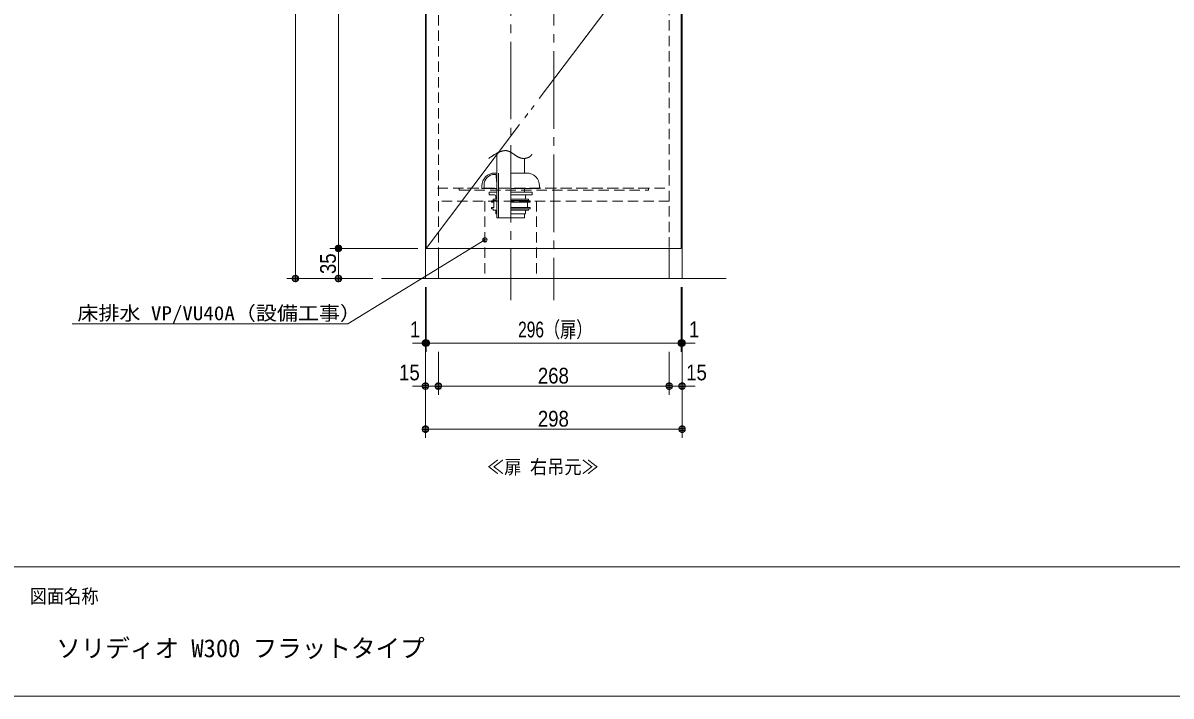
# Model space of a CAD drawing. Units: millimetres, scale not verified. Extents: x -3031 to 3031, y -1522 to 1522.
# Drawn here: x -1959 to -626, y -1385 to -603 of the extents above; entities that cross this region are included whole.
import ezdxf
from ezdxf.enums import TextEntityAlignment as Align

# ---------------------------------------------------------------- set-up
doc = ezdxf.new("R2010")
doc.units = ezdxf.units.MM
doc.header["$LTSCALE"] = 10
for name, pattern in [('CHAIN2', [12, 9, -1, 1, -1]), ('DASHED1', [1.8, 1.2, -0.6]), ('LONG_DOUBLE_CHAIN', [21.8, 18, -1, 0.6, -0.6, 0.6, -1])]:
    doc.linetypes.add(name, pattern=pattern)
for name, color, linetype, lineweight in [('0-0_1図面枠', 7, 'Continuous', 9), ('0-1_5ボウル・キャビネット', 7, 'Continuous', 9), ('0-2_2寸法-1', 7, 'Continuous', 9), ('0-3_0', 7, 'Continuous', 9), ('0-4_4給排水', 7, 'Continuous', 9), ('0-5_2寸法-2', 7, 'Continuous', 9), ('0-6_2寸法-3', 7, 'Continuous', 9)]:
    doc.layers.add(name, color=color, linetype=linetype, lineweight=lineweight)
doc.styles.add('ＭＳ ゴシック', font='')
doc.styles.add('ＭＳ Ｐゴシック', font='')
doc.styles.get('ＭＳ ゴシック').set_extended_font_data('MS Gothic')
doc.styles.get('ＭＳ Ｐゴシック').set_extended_font_data('MS PGothic')

# ---------------------------------------------------------------- blocks, each defined once
blk = doc.blocks.new('グループ-2')
at = {"layer": '0-0_1図面枠'}
blk.add_line((-20000, -12350), (20000, -12350), dxfattribs=at)
blk.add_lwpolyline([(-20000, 13850), (20000, 13850), (20000, -13850), (-20000, -13850)], close=True, dxfattribs=at)
blk = doc.blocks.new('図面枠')
at = {"layer": '0-0_1図面枠'}
blk.add_blockref('グループ-2', (0, 0), dxfattribs=at)
at = {"layer": '0-0_1図面枠', "style": 'ＭＳ ゴシック', "width": 0.9}
blk.add_text('図面名称', height=162.8, dxfattribs=at).set_placement((-10575, -12821), align=Align.BOTTOM_LEFT)
blk = doc.blocks.new('_Dot')
at = {"layer": '0-3_0'}
for p, q in [((-5, 0), (-10, 0)), ((4.89, 1), (-4.89, 1)), ((3.99, 3), (-3.99, 3)), ((4.58, -1.99), (-4.58, -1.99)), ((3, -3.99), (-3, -3.99))]:
    blk.add_line(p, q, dxfattribs=at)
for points in [[(5, 0), (4.96, 0.63), (4.84, 1.24), (4.65, 1.84), (4.38, 2.41), (4.05, 2.94), (3.64, 3.42), (3.19, 3.85), (2.68, 4.22), (2.13, 4.52), (1.55, 4.76), (0.94, 4.91), (0.31, 4.99), (-0.31, 4.99), (-0.94, 4.91), (-1.55, 4.76), (-2.13, 4.52), (-2.68, 4.22), (-3.19, 3.85), (-3.64, 3.42), (-4.05, 2.94), (-4.38, 2.41), (-4.65, 1.84), (-4.84, 1.24), (-4.96, 0.63), (-5, 0), (0, 0)], [(-5, 0), (-4.96, -0.63), (-4.84, -1.24), (-4.65, -1.84), (-4.38, -2.41), (-4.05, -2.94), (-3.64, -3.42), (-3.19, -3.85), (-2.68, -4.22), (-2.13, -4.52), (-1.55, -4.76), (-0.94, -4.91), (-0.31, -4.99), (0.31, -4.99), (0.94, -4.91), (1.55, -4.76), (2.13, -4.52), (2.68, -4.22), (3.19, -3.85), (3.64, -3.42), (4.05, -2.94), (4.38, -2.41), (4.65, -1.84), (4.84, -1.24), (4.96, -0.63), (5, 0), (0, 0)]]:
    blk.add_lwpolyline(points, close=True, dxfattribs=at)
blk = doc.blocks.new('グループ-39')
at = {"layer": '0-4_4給排水'}
for p, q in [((-5236.4, -7599), (-5234.9, -7598)), ((-5227, -7592.6), (-5227, -7592.5)), ((-5218.9, -7587), (-5218.9, -7587)), ((-5210.7, -7581.5), (-5210.6, -7581.5)), ((-5202.3, -7575.9), (-5202.3, -7575.9)), ((-5193.8, -7570.4), (-5193.8, -7570.4)), ((-5185.3, -7564.9), (-5185.2, -7564.9)), ((-5176.6, -7559.6), (-5176.6, -7559.6)), ((-5167.9, -7554.4), (-5166.8, -7553.7)), ((-5160.2, -7549.9), (-5160.1, -7549.9)), ((-5146.9, -7542.7), (-5144.7, -7541.6)), ((-5138, -7538.2), (-5138, -7538.2)), ((-5131.3, -7535), (-5131.3, -7535)), ((-5124.6, -7532), (-5124.6, -7532)), ((-5117.9, -7529.2), (-5117.9, -7529.2)), ((-5111.2, -7526.6), (-5111.1, -7526.6)), ((-5104.5, -7524.2), (-5104.5, -7524.2)), ((-5097.8, -7522), (-5097.8, -7522)), ((-5091.2, -7520.1), (-5091.1, -7520.1)), ((-5084.5, -7518.5), (-5083.4, -7518.2)), ((-5079, -7517.3), (-5079, -7517.3)), ((-5074.6, -7516.5), (-5074.6, -7516.5)), ((-5070.2, -7515.8), (-5070.2, -7515.8)), ((-5065.8, -7515.3), (-5065.8, -7515.3)), ((-5061.5, -7515), (-5061.5, -7515)), ((-5057.2, -7514.7), (-5057.2, -7514.7)), ((-5052.9, -7514.6), (-5052.9, -7514.6)), ((-5048.6, -7514.7), (-5048.6, -7514.7)), ((-5044.3, -7515), (-5044.3, -7515)), ((-5035.9, -7515.9), (-5034.8, -7516.1)), ((-5028.8, -7517.3), (-5027.7, -7517.5)), ((-5020.1, -7519.7), (-5020.1, -7519.7)), ((-5016.4, -7520.9), (-5016.4, -7520.9)), ((-5012.6, -7522.3), (-5012.6, -7522.4)), ((-5008.9, -7523.9), (-5008.9, -7523.9)), ((-5005.2, -7525.5), (-5005.2, -7525.5)), ((-5001.5, -7527.3), (-5001.5, -7527.3)), ((-4997.8, -7529.1), (-4997.8, -7529.1)), ((-4994.1, -7531.1), (-4994.1, -7531.1)), ((-4990.5, -7533.1), (-4990.4, -7533.1)), ((-4986.8, -7535.2), (-4986.8, -7535.2)), ((-4983.2, -7537.4), (-4983.1, -7537.4)), ((-4979.5, -7539.6), (-4978.6, -7540.2)), ((-4973.1, -7543.7), (-4973.1, -7543.7)), ((-4967.7, -7547.3), (-4967.7, -7547.3)), ((-4962.2, -7551), (-4962.2, -7551)), ((-4956.7, -7554.7), (-4956.7, -7554.8)), ((-4951.2, -7558.5), (-4951.2, -7558.5)), ((-4945.7, -7562.3), (-4945.7, -7562.3)), ((-4940.1, -7566.1), (-4940.1, -7566.1)), ((-4934.5, -7569.8), (-4934.5, -7569.8)), ((-4917.4, -7580.6), (-4917.4, -7580.6)), ((-4911.6, -7583.9), (-4911.6, -7583.9)), ((-4905.7, -7587.1), (-4905.7, -7587.1)), ((-4899.7, -7590.1), (-4899.7, -7590.2)), ((-4893.6, -7593), (-4892.6, -7593.4)), ((-4792.8, -7597.3), (-4792.8, -7597.3)), ((-4787.2, -7595.1), (-4787.1, -7595.1)), ((-4781.7, -7592.6), (-4781, -7592.2)), ((-4777, -7590.1), (-4777, -7590.1)), ((-4769.4, -7585.5), (-4768.2, -7584.7)), ((-4764.6, -7582.1), (-4764.6, -7582.1)), ((-4761.2, -7579.4), (-4761.2, -7579.4)), ((-4758, -7576.5), (-4758, -7576.5)), ((-4754.9, -7573.5), (-4754.9, -7573.5)), ((-4752.1, -7570.3), (-4751.6, -7569.8)), ((-4748.1, -7565.3), (-4747.7, -7564.7)), ((-4745.4, -7561.2), (-4745.1, -7560.6)), ((-5242.7, -7603.3), (-5241.3, -7602.3)), ((-4876, -7599.6), (-4874.9, -7600)), ((-4868.5, -7601.7), (-4868.4, -7601.7)), ((-4861.9, -7603.2), (-4861.9, -7603.2)), ((-4855.2, -7604.2), (-4853.9, -7604.4)), ((-4847.5, -7605), (-4847.3, -7605.1)), ((-4835.2, -7605.3), (-4835.1, -7605.3)), ((-4830, -7775), (-4830, -7605.1)), ((-4829, -7605), (-4829, -7605)), ((-4822.8, -7604.4), (-4822.8, -7604.4)), ((-4816.7, -7603.6), (-4816.7, -7603.6)), ((-4810.6, -7602.4), (-4810.6, -7602.4)), ((-4804.6, -7601), (-4804.6, -7601)), ((-4798.7, -7599.3), (-4798.6, -7599.3)), ((-5175, -7775), (-5150, -7775)), ((-5175, -7790), (-5170.7, -7790)), ((-5130, -7775), (-5130, -8295.1)), ((-4805, -7775), (-4990, -7775)), ((-5325, -7955), (-5325, -7925)), ((-5325, -7955), (-5150, -7955)), ((-5300, -7955), (-5300, -7915)), ((-4655, -7955), (-4990, -7955)), ((-4830, -7955), (-4830, -7997)), ((-4655, -7955), (-4655, -7925)), ((-4817.5, -8042), (-4817.5, -8077)), ((-4817.5, -8092), (-4817.5, -8097)), ((-4795, -8112), (-4795, -8177)), ((-4830, -8293.7), (-4830, -8295.1))]:
    blk.add_line(p, q, dxfattribs=at)
for points in [[(-4830, -8247), (-4830, -8295.1), (-5150, -8295.1), (-5150, -7544.4)], [(-5160.7, -7799.3), (-5155, -7875), (-5150, -7875)], [(-5177.5, -8027), (-5240, -8027), (-5240, -7997), (-5150, -7997)], [(-4990, -8027), (-4740, -8027), (-4740, -7997), (-4990, -7997)], [(-5150, -8247), (-5162.5, -8247), (-5162.5, -8207), (-5195, -8207), (-5195, -8192), (-5215, -8192), (-5215, -8177), (-5185, -8177), (-5185, -8112), (-5215, -8112), (-5215, -8097), (-5162.5, -8097), (-5162.5, -8092), (-5195, -8092), (-5195, -8077), (-5162.5, -8077), (-5162.5, -8042)], [(-4990, -8092), (-4785, -8092), (-4785, -8077), (-4990, -8077)], [(-4990, -8097), (-4765, -8097), (-4765, -8112), (-4990, -8112)], [(-4990, -8177), (-4765, -8177), (-4765, -8192), (-4990, -8192)], [(-4785, -8192), (-4785, -8207), (-4990, -8207)], [(-4817.5, -8207), (-4817.5, -8247), (-4990, -8247)]]:
    blk.add_lwpolyline(points, dxfattribs=at)
for centre, radius, start, end in [((-1933.5, -12405.4), 5831.9, 124.38465, 124.4784), ((-3759.9, -9736.3), 2597.7, 124.17028, 124.38465), ((-4268.1, -8987.6), 1692.8, 123.83636, 124.17028), ((-4504.7, -8634.5), 1267.7, 123.3851, 123.83636), ((-4643.7, -8423.5), 1015.1, 122.81649, 123.3851), ((-4737.1, -8278.6), 842.7, 122.12736, 122.81649), ((-4804.3, -8171.6), 716.3, 121.31336, 122.12707), ((-4856.5, -8085.7), 615.9, 120.36826, 121.31336), ((-4965, -7898.1), 399.1, 119.27762, 120.36826), ((-4802.6, -8187.7), 731.2, 118.68579, 119.27762), ((-4995.1, -7835.9), 330.2, 117.37518, 118.68579), ((-5012.7, -7796.3), 286.9, 115.88649, 117.37518), ((-4907.5, -8013), 527.7, 115.08633, 115.88649), ((-5030.6, -7750.1), 237.4, 113.31914, 115.08633), ((-4952.1, -7932.2), 435.8, 112.36954, 113.31914), ((-5043, -7711), 196.6, 110.28112, 112.36954), ((-4986, -7865.2), 361, 109.16146, 110.28112), ((-5050.9, -7678.4), 163.2, 106.70623, 109.16146), ((-5011.5, -7809.3), 299.9, 105.39267, 106.70623), ((-5055, -7651.3), 136.1, 102.52283, 105.39267), ((-5047.5, -7679.9), 165.6, 100.97111, 102.52283), ((-5049, -7671.8), 157.3, 99.35164, 100.97111), ((-5050.4, -7663.3), 148.8, 97.65293, 99.35164), ((-5051.4, -7655.5), 140.9, 95.87353, 97.65293), ((-5052.1, -7648.4), 133.8, 94.01255, 95.87353), ((-5052.6, -7642), 127.3, 92.0697, 94.01255), ((-5052.8, -7636.1), 121.5, 90.0455, 92.0697), ((-5052.8, -7630.9), 116.3, 87.9413, 90.0455), ((-5052.6, -7626.4), 111.7, 85.75952, 87.9413), ((-5052.3, -7622.4), 107.8, 83.50354, 85.75952), ((-5052, -7619.6), 104.9, 81.18659, 83.50354), ((-5046.2, -7589.3), 74.1, 76.44524, 81.18659), ((-5052.3, -7619.5), 104.8, 74.28522, 76.44524), ((-5054.1, -7625.8), 111.5, 72.25374, 74.28522), ((-5056.5, -7633.3), 119.3, 70.34642, 72.25374), ((-5059.5, -7641.9), 128.4, 68.56507, 70.34642), ((-5063.4, -7651.8), 139, 66.90964, 68.56507), ((-5068.3, -7663.2), 151.4, 65.37909, 66.90964), ((-5074.3, -7676.3), 165.9, 63.9715, 65.37909), ((-5081.7, -7691.5), 182.8, 62.68436, 63.9715), ((-5090.8, -7709.3), 202.8, 61.51472, 62.68436), ((-5102.1, -7730.1), 226.5, 60.45939, 61.51472), ((-5116.2, -7755), 255.1, 59.51509, 60.45939), ((-5134, -7785.3), 290.1, 58.67854, 59.51509), ((-5151.5, -7814.1), 323.9, 57.92367, 58.67854), ((-5149.6, -7813.1), 322.1, 56.77312, 57.92367), ((-5432.3, -8244.7), 838, 56.32815, 56.77312), ((-5327.8, -8088), 649.6, 55.74767, 56.32815), ((-6228.7, -9411), 2250.2, 55.57927, 55.74767), ((-10047.3, -14983.6), 9005.7, 55.53685, 55.57927), ((-2684.5, -4255.9), 4005.6, 235.53685, 235.63252), ((-4492.9, -6900.3), 802, 235.63252, 236.11258), ((-4335.2, -6665.4), 1085, 236.11258, 236.46799), ((-4721.6, -7248.6), 385.4, 236.46799, 237.47019), ((-4592.7, -7046.5), 625, 237.47014, 238.08784), ((-4790.3, -7363.8), 251.3, 238.08812, 239.62323), ((-4698.5, -7207.2), 432.8, 239.62399, 240.51258), ((-4821, -7423.9), 183.9, 240.51258, 242.60038), ((-4754.9, -7296.4), 327.5, 242.60038, 243.76943), ((-4836, -7461), 144, 243.76943, 246.42492), ((-4823.6, -7435.3), 172.4, 246.42492, 247.90114), ((-4827.1, -7443.9), 163.2, 247.90114, 249.46084), ((-4830.4, -7452.6), 154, 249.46103, 251.11443), ((-4832.5, -7458.8), 147.4, 251.11412, 252.84108), ((-4836, -7479.5), 125.5, 287.34108, 290.13652), ((-4834.3, -7484.3), 120.4, 290.13652, 293.03041), ((-4832, -7489.6), 114.6, 293.03041, 296.04416), ((-4816.7, -7519.2), 81.3, 296.04416, 299.20724), ((-4853.2, -7453.8), 156.2, 299.20724, 300.83791), ((-4811.5, -7523.7), 74.8, 300.83791, 304.24283), ((-4807.2, -7527.3), 69.4, 304.24283, 307.85308), ((-4846.1, -7477.3), 132.8, 307.85308, 309.72287), ((-4801.4, -7531), 62.9, 309.72287, 313.64921), ((-4841, -7489.5), 120.2, 313.64921, 315.68753), ((-4795.9, -7533.5), 57.2, 315.68753, 319.95484), ((-4807.4, -7522.9), 72.9, 319.95484, 322.1786), ((-4806.5, -7523.6), 71.7, 322.1786, 324.43989), ((-4789.7, -7534.8), 51.6, 324.43989, 329.14634), ((-4802.2, -7526.5), 66.6, 329.14727, 331.57842), ((-4801.5, -7526.8), 65.8, 331.57842, 332.80943), ((-7124.6, -4859.3), 3327.3, 304.40204, 304.44227), ((-10525.1, 102.3), 9342.4, 304.44227, 304.4784), ((-4844.8, -7502.6), 101.9, 252.84108, 256.59773), ((-4823.8, -7414.2), 192.8, 256.59773, 258.58861), ((-4843.7, -7513.2), 91.8, 258.58861, 262.80499), ((-4839.6, -7491.1), 114.2, 262.80499, 266.0309), ((-4838.6, -7478.6), 126.8, 266.0309, 268.78595), ((-4838.5, -7475.4), 130, 268.78595, 271.47249), ((-4838.6, -7472.1), 133.2, 271.47249, 274.11234), ((-4838.7, -7470.1), 135.2, 274.11234, 276.72649), ((-4838.8, -7469.4), 135.9, 276.72649, 279.33616), ((-4838.7, -7470), 135.3, 279.33616, 281.96088), ((-4838.2, -7472.2), 133.1, 281.96152, 284.623), ((-4837.3, -7475.4), 129.8, 284.623, 287.34108), ((-5175, -7925), 150, 90, 180), ((-5175, -7915), 125, 90, 180), ((-5170.7, -7800), 10, 4.28915, 90), ((-4805, -7925), 150, 0, 90), ((-5177.5, -8042), 15, 0, 90), ((-4802.5, -8042), 15, 90, 180)]:
    blk.add_arc(centre, radius, start, end, dxfattribs=at)

msp = doc.modelspace()

# ---------------------------------------------------------------- linework, layer by layer
at = {"layer": '0-1_5ボウル・キャビネット', "linetype": 'CHAIN2'}
for p, q in [((-1342.75, 84), (-1342.75, -925)), ((-1392.75, -265), (-1392.75, -925))]:
    msp.add_line(p, q, dxfattribs=at)
at = {"layer": '0-1_5ボウル・キャビネット'}
for p, q in [((-1491.75, -90), (-1491.75, -900)), ((-1193.75, -90), (-1193.75, -900)), ((-1476.75, -865), (-1476.75, -900)), ((-1208.75, -865), (-1208.75, -900)), ((-1193.75, -870), (-1193.75, -900)), ((-1542.75, -900), (-1142.75, -900))]:
    msp.add_line(p, q, dxfattribs=at)
at = {"layer": '0-1_5ボウル・キャビネット', "linetype": 'DASHED1'}
msp.add_line((-1477.75, -795), (-1207.75, -795), dxfattribs=at)
for points in [[(-1491.75, -90), (-1476.75, -90), (-1476.75, -900), (-1491.75, -900)], [(-1208.75, -90), (-1193.75, -90), (-1193.75, -900), (-1208.75, -900)], [(-1452.75, -795), (-1452.75, -797.5), (-1232.75, -797.5), (-1232.75, -795)], [(-1208.75, -900), (-1208.75, -810), (-1476.75, -810), (-1476.75, -900)]]:
    msp.add_lwpolyline(points, close=True, dxfattribs=at)
at = {"layer": '0-1_5ボウル・キャビネット'}
msp.add_lwpolyline([(-1490.75, -93), (-1194.75, -93), (-1194.75, -865), (-1490.75, -865)], close=True, dxfattribs=at)
at = {"layer": '0-1_5ボウル・キャビネット', "linetype": 'LONG_DOUBLE_CHAIN'}
msp.add_lwpolyline([(-1490.75, -865), (-1194.75, -472.13), (-1490.75, -93)], dxfattribs=at)
at = {"layer": '0-2_2寸法-1'}
for p, q in [((-1642.75, -87.5), (-1642.75, -892.5)), ((-1592.75, -857.5), (-1592.75, -100.5)), ((-1500.75, -865), (-1602.75, -865)), ((-1500.75, -865), (-1602.75, -865)), ((-1592.75, -872.5), (-1592.75, -892.5)), ((-1602.75, -900), (-1652.75, -900)), ((-1552.75, -900), (-1602.75, -900)), ((-1490.75, -910), (-1490.75, -985)), ((-1194.75, -910), (-1194.75, -985)), ((-1483.25, -975), (-1202.25, -975)), ((-1476.75, -985), (-1476.75, -1035)), ((-1208.75, -985), (-1208.75, -1035)), ((-1469.25, -1025), (-1216.25, -1025)), ((-1491.75, -1035), (-1491.75, -1085)), ((-1193.75, -1035), (-1193.75, -1085)), ((-1484.25, -1075), (-1201.25, -1075))]:
    msp.add_line(p, q, dxfattribs=at)
at = {"layer": '0-4_4給排水', "linetype": 'DASHED1'}
for p, q in [((-1422.75, -810), (-1422.75, -900)), ((-1362.75, -810), (-1362.75, -900))]:
    msp.add_line(p, q, dxfattribs=at)
at = {"layer": '0-5_2寸法-2'}
for p, q in [((-1491.75, -910), (-1491.75, -985)), ((-1490.75, -910), (-1490.75, -985)), ((-1194.75, -910), (-1194.75, -985)), ((-1193.75, -910), (-1193.75, -985)), ((-1499.25, -975), (-1506.76, -975)), ((-1490.75, -975), (-1491.75, -975)), ((-1491.75, -985), (-1491.75, -1035)), ((-1483.25, -975), (-1475.74, -975)), ((-1476.75, -985), (-1476.75, -1035)), ((-1202.25, -975), (-1209.76, -975)), ((-1208.75, -985), (-1208.75, -1035)), ((-1194.75, -975), (-1193.75, -975)), ((-1193.75, -985), (-1193.75, -1035)), ((-1186.25, -975), (-1178.74, -975)), ((-1499.25, -1025), (-1506.76, -1025)), ((-1476.75, -1025), (-1491.75, -1025)), ((-1469.25, -1025), (-1461.74, -1025)), ((-1216.25, -1025), (-1223.76, -1025)), ((-1208.75, -1025), (-1193.75, -1025)), ((-1186.25, -1025), (-1178.74, -1025))]:
    msp.add_line(p, q, dxfattribs=at)
at = {"layer": '0-6_2寸法-3'}
for p, q in [((-1422.67, -852.5), (-1422.83, -852.5)), ((-1422.67, -852.5), (-1422.83, -852.5)), ((-1420.3, -854.5), (-1425.2, -854.5)), ((-1420.75, -856.5), (-1424.75, -856.5))]:
    msp.add_line(p, q, dxfattribs=at)
msp.add_lwpolyline([(-1901.81, -952.46), (-1581.75, -952.46), (-1422.75, -855)], dxfattribs=at)
msp.add_circle((-1422.75, -855), 2.5, dxfattribs=at)
msp.add_circle((-1422.75, -855), 2.5, dxfattribs=at)

# ---------------------------------------------------------------- block references
at = {"layer": '0-0_1図面枠', "xscale": 0.1, "yscale": 0.1}
msp.add_blockref('図面枠', (-893.75, 0), dxfattribs=at)
at = {"layer": '0-2_2寸法-1', "xscale": 0.7503418, "yscale": 0.7503418}
for p, rotation in [((-1592.75, -865), 270), ((-1592.75, -865), 90), ((-1642.75, -900), 270), ((-1592.75, -900), 270), ((-1490.75, -975), 180), ((-1476.75, -1025), 180), ((-1491.75, -1075), 180)]:
    msp.add_blockref('_Dot', p, dxfattribs=dict(at, rotation=rotation))
for p in [(-1194.75, -975), (-1208.75, -1025), (-1193.75, -1075)]:
    msp.add_blockref('_Dot', p, dxfattribs=at)
at = {"layer": '0-4_4給排水', "xscale": 0.1, "yscale": 0.1}
msp.add_blockref('グループ-39', (-893.75, 0), dxfattribs=at)
at = {"layer": '0-5_2寸法-2', "xscale": 0.7503418, "yscale": 0.7503418}
for p in [(-1491.75, -975), (-1194.75, -975), (-1491.75, -1025), (-1208.75, -1025)]:
    msp.add_blockref('_Dot', p, dxfattribs=at)
at = {"layer": '0-5_2寸法-2', "xscale": 0.7503418, "yscale": 0.7503418, "rotation": 180}
for p in [(-1490.75, -975), (-1193.75, -975), (-1476.75, -1025), (-1193.75, -1025)]:
    msp.add_blockref('_Dot', p, dxfattribs=at)

# ---------------------------------------------------------------- texts
at = {"layer": '0-0_1図面枠', "style": 'ＭＳ ゴシック'}
msp.add_text('ソリディオ W300 フラットタイプ', height=20.92, dxfattribs=at).set_placement((-1920.49, -1346.19), align=Align.BOTTOM_LEFT)
at = {"layer": '0-2_2寸法-1', "style": 'ＭＳ Ｐゴシック', "width": 0.9}
msp.add_text('35', height=18.33, rotation=90, dxfattribs=at).set_placement((-1590.22, -894.8), align=Align.BOTTOM_LEFT)
at = {"layer": '0-2_2寸法-1', "style": 'ＭＳ Ｐゴシック'}
for s, width, p in [('296（扉）', 0.75, (-1384.15, -973.92)), ('268', 0.9, (-1361.24, -1027.53)), ('298', 0.9, (-1361.24, -1077.53))]:
    msp.add_text(s, height=18.33, dxfattribs=dict(at, width=width)).set_placement(p, align=Align.BOTTOM_LEFT)
at = {"layer": '0-5_2寸法-2', "style": 'ＭＳ Ｐゴシック', "width": 0.9}
for s, p in [('1', (-1509.88, -973.76)), ('1', (-1185.88, -973.76)), ('15', (-1522.41, -1023.76)), ('15', (-1189.01, -1023.76))]:
    msp.add_text(s, height=18.33, dxfattribs=at).set_placement(p, align=Align.BOTTOM_LEFT)
at = {"layer": '0-6_2寸法-3', "style": 'ＭＳ ゴシック'}
for s, width, p in [('床排水 VP/VU40A（設備工事）', 1.1, (-1895.95, -953.29)), ('≪扉 右吊元≫', 0.9, (-1420.23, -1131.89))]:
    msp.add_text(s, height=16.27, dxfattribs=dict(at, width=width)).set_placement(p, align=Align.BOTTOM_LEFT)

doc.saveas('drawing.dxf')
